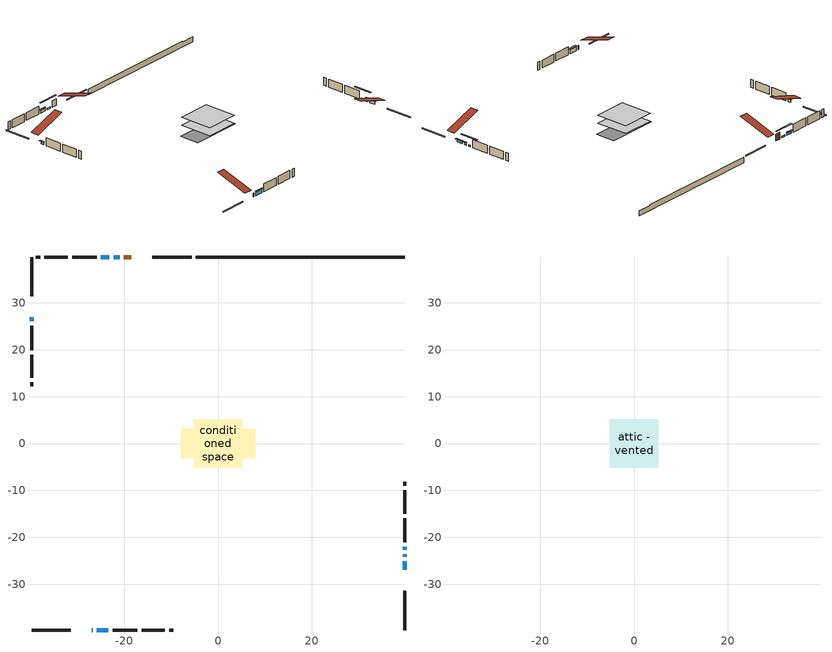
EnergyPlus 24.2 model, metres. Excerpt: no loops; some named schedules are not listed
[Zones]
conditioned space
 floor adiabatic (AdiabaticFloorConstruction): -5.12,-5.12 -5.12,5.12 5.12,5.12 5.12,-5.12 z0.45
 floor foundation (Slab1 construction): -7.97,-3.15 -7.97,3.15 7.97,3.15 7.97,-3.15 z-1.3
 wall outside (RimJoist1 construction): -5.65,39.78 -13.99,39.78 / -39.78,-39.78 -31.44,-39.78 / -39.78,39.78 -39.78,31.44 / 39.78,-39.78 39.78,-31.44 z0.45:0.75
 wall outside (AdiabaticWallConstruction 1): -18.48,39.78 -20.07,39.78 z0.45:2.48
 wall outside (AdiabaticWallConstruction): -26.95,-39.78 -26.74,-39.78 / -25.82,-39.78 -23.38,-39.78 z0.45:1.67; -21,39.78 -22.22,39.78 / 39.78,-22.66 39.78,-22.04 z0.45:0.91; 39.78,-26.95 39.78,-25.12 / -23.15,39.78 -24.98,39.78 z0.45:1.26; 39.78,-24.19 39.78,-23.58 z0.45:1.21; -39.78,26.95 -39.78,26.03 z0.45:1.27
 wall outside (Wall1 construction): -25.91,39.78 -31.11,39.78 / -22.45,-39.78 -17.25,-39.78 / -39.78,25.11 -39.78,19.9 / 39.78,-21.12 39.78,-15.91 z0.45:2.89
 wall outside (Wall2 construction): -32.04,39.78 -37.04,39.78 / -16.32,-39.78 -11.32,-39.78 / -39.78,18.97 -39.78,13.98 / 39.78,-14.98 39.78,-9.99 z0.45:2.89
 wall outside (Wall3 construction): -37.97,39.78 -38.85,39.78 / -10.39,-39.78 -9.51,-39.78 / -39.78,13.05 -39.78,12.16 / 39.78,-9.06 39.78,-8.17 z0.45:2.89
 wall foundation (FoundationWall1 construction): -4.72,39.78,-1.3 -4.72,39.78,0.45 35.33,39.78,0.45 35.33,39.78,0.26 39.78,39.78,0.26 39.78,39.78,-1.3
 window (WindowConstruction 5): -26.95,-39.78 -26.75,-39.78 z0.45:1.67
 window (WindowConstruction 7): -21,39.78 -22.22,39.78 z0.45:0.91
 window (WindowConstruction): 39.78,-26.95 39.78,-25.12 z0.45:1.26
 window (WindowConstruction 1): 39.78,-24.19 39.78,-23.58 z0.45:1.21
 window (WindowConstruction 2): -23.15,39.78 -24.98,39.78 z0.45:1.26
 window (WindowConstruction 3): -25.82,-39.78 -23.38,-39.78 z0.45:1.67
 window (WindowConstruction 4): -39.78,26.95 -39.78,26.04 z0.45:1.26
 window (WindowConstruction 6): 39.78,-22.65 39.78,-22.04 z0.45:0.91
 door (Door): -18.48,39.78 -20.07,39.78 z0.45:2.48
 ceiling adiabatic (AdiabaticFloorConstruction): 5.12,-5.12 5.12,5.12 -5.12,5.12 -5.12,-5.12 z0.45
attic - vented
 floor to conditioned space (Floor1 construction Reversed): -5.12,-5.12 -5.12,5.12 5.12,5.12 5.12,-5.12 z2.89
 roof outside (Roof1 construction): -17.55,39.78,2.89 -17.55,29.8,6.21 -14.92,29.8,6.21 -14.92,39.78,2.89; -27.88,-39.78,2.89 -27.88,-29.8,6.21 -30.51,-29.8,6.21 -30.51,-39.78,2.89; -39.78,27.88,2.89 -29.8,27.88,6.21 -29.8,30.51,6.21 -39.78,30.51,2.89; 39.78,-27.88,2.89 29.8,-27.88,6.21 29.8,-30.51,6.21 39.78,-30.51,2.89
shading: -24.86,39.78 -18.36,39.78 -18.36,40.19 -24.86,40.19 z3.55; 39.78,-24.92 39.78,-27.15 40.19,-27.15 40.19,-24.92 z1.46; 39.78,-23.38 39.78,-24.39 40.19,-24.39 40.19,-23.38 z1.41; -25.18,39.78 -22.95,39.78 -22.95,40.19 -25.18,40.19 z1.46; -23.18,-39.78 -26.02,-39.78 -26.02,-40.19 -23.18,-40.19 z1.87; -39.78,25.84 -39.78,27.15 -40.19,27.15 -40.19,25.84 z1.46; 39.78,-19.41 39.78,-25.29 40.19,-25.29 40.19,-19.41 z3.55
[Building]
Building 1: Terrain=Suburbs
[Site:Location]
Toronto City Centre_ON: Latitude {deg}=43.63; Longitude {deg}=-79.39; Time Zone {hr}=-5; Elevation {m}=77; Keep Site Location Information=Yes
[Site:GroundTemperature:Shallow]
5.01852, 3.26908, 3.12898, 3.95918, 7.29196, 10.6092, 13.4851, 15.3069, 15.4617, 13.9799, 11.1774, 7.9619
[Site:WaterMainsTemperature]
Calculation Method=Schedule; Temperature Schedule=mains temperature schedule
[Material] Roughness=Rough; Thermal Absorptance=0.9
Name | Thickness {m} | Conductivity {W/m-K} | Density {kg/m3} | Specific Heat {J/kg-K} | Solar Absorptance | Visible Absorptance
asphalt or fiberglass shingles | 0.00635 | 0.162714 | 1121.4 | 1465.45 | 0.4 | 0.4
ceiling loosefill ins | 0.0846667 | 0.0480833 | 16.02 | 1046.75 | 0.7 | 0.7
ceiling stud and cavity | 0.1397 | 0.115483 | 65.682 | 1177.47 | 0.7 | 0.7
concrete 4.0 in. | 0.1016 | 1.803125 | 2242.8 | 837.4 | 0.7 | 0.7
concrete 8.0 in. | 0.2032 | 1.803125 | 2242.8 | 837.4 | 0.7 | 0.7
door material | 0.04445 | 0.188738 | 512.64 | 1214.23 | 0.7 | 0.7
exterior vertical ins | 0.0448461 | 0.029427 | 32.04 | 1214.23 | 0.7 | 0.7
floor covering | 0.0127 | 0.0433444 | 54.468 | 1339.84 | 0.6 | 0.6
floor rigid ins; wall rigid ins | 0.512978 | 0.029427 | 32.04 | 1214.23 | 0.7 | 0.7
floor stud and cavity | 0.1397 | 1.75129 | 37.0049 | 1207.88 | 0.7 | 0.7
furniture material conditioned space 1 | 0.1524 | 0.115458 | 640.8 | 1214.23 | 0.6 | 0.6
gypsum board | 0.0127 | 0.160291 | 801 | 837.4 | 0.6 | 0.6
gypsum board 1 | 0.0127 | 0.160291 | 801 | 837.4 | 0.7 | 0.7
osb sheathing 0.5 in. | 0.0127 | 0.115458 | 512.64 | 1214.23 | 0.7 | 0.7
osb sheathing 0.75 in. | 0.01905 | 0.115458 | 512.64 | 1214.23 | 0.7 | 0.7
osb sheathing 2.0 in. | 0.0508 | 0.115458 | 512.64 | 1214.23 | 0.7 | 0.7
rim joist rigid ins | 0.051816 | 0.029427 | 32.04 | 1214.23 | 0.7 | 0.7
rim joist stud and cavity | 0.0508 | 0.268173 | 125.044 | 1163.47 | 0.6 | 0.6
wall stud and cavity | 0.1397 | 0.0828166 | 139.0536 | 1170.24 | 0.7 | 0.7
wall stud and cavity 1 | 0.1397 | 0.0959353 | 139.0536 | 1170.24 | 0.7 | 0.7
wall stud and cavity 2 | 0.1397 | 0.101978 | 139.0536 | 1170.24 | 0.7 | 0.7
wall stud and cavity 3 | 0.0889 | 0.380278 | 52.3479 | 1209.89 | 0.7 | 0.7
wall stud and cavity 4 | 0.0889 | 0.391764 | 83.0341 | 1211.67 | 0.7 | 0.7
wood siding | 0.0254 | 0.102417 | 544.68 | 1172.36 | 0.4 | 0.4
wood siding 1; wood siding 2; wood siding 3 | 0.0254 | 0.102417 | 544.68 | 1172.36 | 0.7 | 0.7
[WindowMaterial:SimpleGlazingSystem]
Name | U-Factor {W/m2-K} | Solar Heat Gain Coefficient
WindowMaterial | 2.51706 | 0.59
WindowMaterial 1 | 2.58292 | 0.56
WindowMaterial 2 | 2.3893 | 0.64
WindowMaterial 3 | 6.93965 | 0.69
WindowMaterial 4 | 3.30232 | 0.55
[Construction]
AdiabaticFloorConstruction: floor stud and cavity, floor rigid ins, osb sheathing 0.75 in., floor covering
AdiabaticWallConstruction: wood siding 2, wall rigid ins, wall stud and cavity 3, gypsum board
AdiabaticWallConstruction 1: wood siding 3, wall rigid ins, wall stud and cavity 3, gypsum board
Door: door material
Floor1 construction Reversed: gypsum board, ceiling stud and cavity, ceiling loosefill ins
FoundationWall1 construction: concrete 8.0 in., gypsum board 1
furniture construction conditioned space 1: furniture material conditioned space 1
PartitionWallConstruction: gypsum board, wall stud and cavity 4, gypsum board
RimJoist1 construction: wood siding 1, rim joist rigid ins, osb sheathing 2.0 in., rim joist stud and cavity
Roof1 construction: asphalt or fiberglass shingles
Slab1 construction: concrete 4.0 in.
Wall1 construction: wood siding, osb sheathing 0.5 in., wall stud and cavity, gypsum board
Wall2 construction: wood siding, osb sheathing 0.5 in., wall stud and cavity 1, gypsum board
Wall3 construction: wood siding, osb sheathing 0.5 in., wall stud and cavity 2, gypsum board
WindowConstruction; WindowConstruction 2; WindowConstruction 4: WindowMaterial
WindowConstruction 1: WindowMaterial 1
WindowConstruction 3: WindowMaterial 2
WindowConstruction 5: WindowMaterial 3
WindowConstruction 6; WindowConstruction 7: WindowMaterial 4
[Zone] Multiplier=1; Part of Total Floor Area=Yes
Name | Volume {m3}
attic - vented | 56.6579
conditioned space | 456
[Space]
Name | Zone | Volume {m3}
attic - vented 1 | attic - vented | 56.6579
conditioned space 1 | conditioned space | 456
[ZoneInfiltration:EffectiveLeakageArea]
infil attic - vented 1: Zone or Space=attic - vented 1; Schedule=Always On Discrete; Effective Air Leakage Area {cm2}=4418.53; Stack Coefficient=0.000231277; Wind Coefficient=1.02751e-05
[ZoneMixing]
whole house fan mix: Zone or Space=attic - vented; Schedule=Always On Continuous; Design Flow Rate Calculation Method=Flow/Zone; Design Flow Rate {m3/s}=0; Source Zone or Space=conditioned space
[SurfaceProperty:ExposedFoundationPerimeter]
Slab1: Exposed Perimeter Calculation Method=TotalExposedPerimeter; Total Exposed Perimeter {m}=44.502
[InternalMass] Zone or ZoneList=conditioned space; Space or SpaceList=conditioned space 1
Name | Construction | Surface Area {m2}
furniture mass conditioned space 1 | furniture construction conditioned space 1 | 82.1678
partition wall mass | PartitionWallConstruction | 205.42
[Lights]
interior lighting: Zone or ZoneList or Space or SpaceList=conditioned space 1; Schedule=interior lighting schedule; Design Level Calculation Method=LightingLevel; Lighting Level {W}=343.2; Return Air Fraction=0; Fraction Radiant=0.6; Fraction Visible=0.2; Fraction Replaceable=1
[People]
occupants: Zone or ZoneList or Space or SpaceList=conditioned space 1; Number of People Schedule=occupants schedule; Number of People Calculation Method=People; Number of People=3; Fraction Radiant=0.314171; Sensible Heat Fraction=0.56303; Activity Level Schedule=occupants activity schedule; Carbon Dioxide Generation Rate {m3/s-W}=0; Enable ASHRAE 55 Comfort Warnings=No; Mean Radiant Temperature Calculation Type=EnclosureAveraged
[ElectricEquipment] Zone or ZoneList or Space or SpaceList=conditioned space 1; Design Level Calculation Method=EquipmentLevel
Name | Schedule | Design Level {W} | Fraction Latent | Fraction Radiant | Fraction Lost
clothes dryer | clothes dryer schedule | 140.772 | 0.015 | 0.081 | 0.85
clothes washer | clothes washer schedule | 32.1985 | 0.03 | 0.162 | 0.7
cooking range | cooking range schedule | 215.147 | 0.08 | 0.432 | 0.2
dishwasher | dishwasher schedule | 66.8632 | 0.3 | 0.18 | 0.4
fridge | fridge schedule | 72.9452 | 0 | 0.6 | 0
mech vent bath fan 0 | mech vent bath fan 0 schedule | 50.2 | 0 | 0 | 1
mech vent house fan | mech vent house fan schedule | 0 | 0 | 0 | 1
mech vent house fan cfis | mech vent house fan cfis schedule | 0 | 0 | 0 | 0
mech vent range fan 0 | mech vent range fan 0 schedule | 57 | 0 | 0 | 1
misc plug loads | misc plug loads schedule | 494.7 | 0.045 | 0.513 | 0.1
whole house fan | Always On Discrete | 0 | 0 | 0 | 1
[OtherEquipment] Zone or ZoneList or Space or SpaceList=conditioned space 1; Design Level Calculation Method=EquipmentLevel
Name | Fuel Type | Schedule | Design Level {W} | Fraction Latent | Fraction Radiant | Fraction Lost
clothes dryer 1 | Electricity | clothes dryer schedule | 0 | 0.015 | 0.081 | 0.85
cooking range 1 | Electricity | cooking range schedule | 0 | 0.08 | 0.432 | 0.2
general water use latent | None | general water use schedule | 62.594 | 1 | 0 | 0
general water use sensible | None | general water use schedule | -61.6891 | 0 | 0.6 | 0
mech vent house fan latent load | None | Always On Discrete | 0 | 1 | 0 | 0
mech vent house fan sensible load | None | Always On Discrete | 0 | 0 | 0 | 0
water heater energy adjustment1 | NaturalGas | Always On Discrete | 0.01 | 0 | 0 | 1
[ZoneInfiltration:DesignFlowRate] Zone or ZoneList or Space or SpaceList=conditioned space 1; Schedule=Always On Discrete; Design Flow Rate Calculation Method=Flow/Zone; Design Flow Rate {m3/s}=0
infil flow; natural vent flow; whole house fan flow
[AvailabilityManager:Scheduled]
central ac and furnace airloop Availability Manager: Schedule=Always On Discrete
[Foundation:Kiva]
Foundation Kiva 1: Initial Indoor Air Temperature {C}=18; Wall Height Above Grade {m}=0.450007; Wall Depth Below Slab {m}=0.2032; Custom Block Material Name 1=exterior vertical ins; Custom Block Depth 1 {m}=1.75001; Custom Block X Position 1 {m}=0.2159; Custom Block Z Position 1 {m}=0
[Foundation:Kiva:Settings]
Soil Conductivity {W/m-K}=0.849921; Soil Density {kg/m3}=1842.3; Soil Specific Heat {J/kg-K}=418.7; Ground Solar Absorptivity=0.9; Ground Thermal Absorptivity=0.9; Ground Surface Roughness {m}=0.03; Far-Field Width {m}=40; Deep-Ground Boundary Condition=ZeroFlux; Deep-Ground Depth {m}=40; Minimum Cell Dimension {m}=0.2; Maximum Cell Growth Coefficient=3; Simulation Timestep=Timestep
[Exterior:Lights]
exterior lighting: Schedule=exterior lighting schedule; Design Level {W}=75.6
[EnergyManagementSystem:GlobalVariable]
central_ac_and_furnace_airloop_Fan_RTF
infil_program_Qfan
infil_program_Qinf
natural_vent_program_Qnv
natural_vent_program_Qwhf
[EnergyManagementSystem:Sensor]
Name | Output:Variable or Output:Meter Index Key | Output:Variable or Output:Meter
airflow_gain | infil flow | Infiltration Sensible Heat Gain Energy
airflow_gain_1 | natural vent flow | Infiltration Sensible Heat Gain Energy
airflow_gain_2 | whole house fan flow | Infiltration Sensible Heat Gain Energy
airflow_loss | infil flow | Infiltration Sensible Heat Loss Energy
airflow_loss_1 | natural vent flow | Infiltration Sensible Heat Loss Energy
airflow_loss_2 | whole house fan flow | Infiltration Sensible Heat Loss Energy
clg_load_cond |  | Cooling:EnergyTransfer:Zone:CONDITIONED SPACE
clg_sp_s; clg_sp_s_1 | cooling setpoint | Schedule Value
clothes_dryer_exhaust_0_sch_s | clothes dryer exhaust 0 schedule | Schedule Value
cool_season | cooling season schedule | Schedule Value
htg_load_cond |  | Heating:EnergyTransfer:Zone:CONDITIONED SPACE
htg_sp_s; htg_sp_s_1 | heating setpoint | Schedule Value
ig_ee_conv | clothes dryer | Electric Equipment Convective Heating Energy
ig_ee_conv_2 | cooking range | Electric Equipment Convective Heating Energy
ig_ee_conv_4 | fridge | Electric Equipment Convective Heating Energy
ig_ee_conv_5 | misc plug loads | Electric Equipment Convective Heating Energy
ig_ee_conv_6 | whole house fan | Electric Equipment Convective Heating Energy
ig_ee_rad | clothes dryer | Electric Equipment Radiant Heating Energy
ig_ee_rad_2 | cooking range | Electric Equipment Radiant Heating Energy
ig_ee_rad_4 | fridge | Electric Equipment Radiant Heating Energy
ig_ee_rad_5 | misc plug loads | Electric Equipment Radiant Heating Energy
ig_ee_rad_6 | whole house fan | Electric Equipment Radiant Heating Energy
ig_lgt_conv | interior lighting | Lights Convective Heating Energy
ig_lgt_rad | interior lighting | Lights Radiant Heating Energy
ig_lgt_vis | interior lighting | Lights Visible Radiation Heating Energy
ig_oe_conv | clothes dryer 1 | Other Equipment Convective Heating Energy
ig_oe_conv_1 | cooking range 1 | Other Equipment Convective Heating Energy
ig_oe_conv_2 | general water use latent | Other Equipment Convective Heating Energy
ig_oe_conv_3 | general water use sensible | Other Equipment Convective Heating Energy
ig_oe_conv_4 | water heater energy adjustment1 | Other Equipment Convective Heating Energy
ig_oe_rad | clothes dryer 1 | Other Equipment Radiant Heating Energy
ig_oe_rad_1 | cooking range 1 | Other Equipment Radiant Heating Energy
ig_oe_rad_2 | general water use latent | Other Equipment Radiant Heating Energy
ig_oe_rad_3 | general water use sensible | Other Equipment Radiant Heating Energy
ig_oe_rad_4 | water heater energy adjustment1 | Other Equipment Radiant Heating Energy
ig_ppl_conv | occupants | People Convective Heating Energy
ig_ppl_rad | occupants | People Radiant Heating Energy
im_conv | furniture mass conditioned space 1 | Surface Inside Face Convection Heat Gain Energy
im_conv_1 | partition wall mass | Surface Inside Face Convection Heat Gain Energy
im_ig | furniture mass conditioned space 1 | Surface Inside Face Internal Gains Radiation Heat Gain Energy
im_ig_1 | partition wall mass | Surface Inside Face Internal Gains Radiation Heat Gain Energy
im_lgt | furniture mass conditioned space 1 | Surface Inside Face Lights Radiation Heat Gain Energy
im_lgt_1 | partition wall mass | Surface Inside Face Lights Radiation Heat Gain Energy
im_sol | furniture mass conditioned space 1 | Surface Inside Face Solar Radiation Heat Gain Energy
im_sol_1 | partition wall mass | Surface Inside Face Solar Radiation Heat Gain Energy
im_surf | furniture mass conditioned space 1 | Surface Inside Face Net Surface Thermal Radiation Heat Gain Energy
im_surf_1 | partition wall mass | Surface Inside Face Net Surface Thermal Radiation Heat Gain Energy
mech_vent_bath_fan_0_sch_s | mech vent bath fan 0 schedule | Schedule Value
mech_vent_range_fan_0_sch_s | mech vent range fan 0 schedule | Schedule Value
mv_conv | mech vent bath fan 0 | Electric Equipment Convective Heating Energy
mv_conv_1 | mech vent house fan | Electric Equipment Convective Heating Energy
mv_conv_2 | mech vent house fan cfis | Electric Equipment Convective Heating Energy
mv_conv_3 | mech vent range fan 0 | Electric Equipment Convective Heating Energy
mv_conv_4 | mech vent house fan latent load | Other Equipment Convective Heating Energy
mv_conv_5 | mech vent house fan sensible load | Other Equipment Convective Heating Energy
mv_rad | mech vent bath fan 0 | Electric Equipment Radiant Heating Energy
mv_rad_1 | mech vent house fan | Electric Equipment Radiant Heating Energy
mv_rad_2 | mech vent house fan cfis | Electric Equipment Radiant Heating Energy
mv_rad_3 | mech vent range fan 0 | Electric Equipment Radiant Heating Energy
mv_rad_4 | mech vent house fan latent load | Other Equipment Radiant Heating Energy
mv_rad_5 | mech vent house fan sensible load | Other Equipment Radiant Heating Energy
natural_vent_s | natural vent schedule | Schedule Value
out_pb_s |  | Site Outdoor Air Barometric Pressure
out_wt_s |  | Site Outdoor Air Humidity Ratio
site_vw_s |  | Site Wind Speed
ss_back_out | Window1 | Surface Window Shortwave from Zone Back Out Window Heat Transfer Rate
ss_back_out_1 | Window10 | Surface Window Shortwave from Zone Back Out Window Heat Transfer Rate
ss_back_out_2 | Window2 | Surface Window Shortwave from Zone Back Out Window Heat Transfer Rate
ss_back_out_3 | Window4 | Surface Window Shortwave from Zone Back Out Window Heat Transfer Rate
ss_back_out_4 | Window5 | Surface Window Shortwave from Zone Back Out Window Heat Transfer Rate
ss_back_out_5 | Window7 | Surface Window Shortwave from Zone Back Out Window Heat Transfer Rate
ss_back_out_6 | Window8 | Surface Window Shortwave from Zone Back Out Window Heat Transfer Rate
ss_back_out_7 | Window9 | Surface Window Shortwave from Zone Back Out Window Heat Transfer Rate
ss_conv | Door1 | Surface Inside Face Convection Heat Gain Energy
ss_conv_1 | Window1 | Surface Inside Face Convection Heat Gain Energy
ss_conv_2 | Window10 | Surface Inside Face Convection Heat Gain Energy
ss_conv_3 | Window2 | Surface Inside Face Convection Heat Gain Energy
ss_conv_4 | Window4 | Surface Inside Face Convection Heat Gain Energy
ss_conv_5 | Window5 | Surface Inside Face Convection Heat Gain Energy
ss_conv_6 | Window7 | Surface Inside Face Convection Heat Gain Energy
ss_conv_7 | Window8 | Surface Inside Face Convection Heat Gain Energy
ss_conv_8 | Window9 | Surface Inside Face Convection Heat Gain Energy
ss_ig | Door1 | Surface Inside Face Internal Gains Radiation Heat Gain Energy
ss_ig_1 | Window1 | Surface Inside Face Internal Gains Radiation Heat Gain Energy
ss_ig_2 | Window10 | Surface Inside Face Internal Gains Radiation Heat Gain Energy
ss_ig_3 | Window2 | Surface Inside Face Internal Gains Radiation Heat Gain Energy
ss_ig_4 | Window4 | Surface Inside Face Internal Gains Radiation Heat Gain Energy
ss_ig_5 | Window5 | Surface Inside Face Internal Gains Radiation Heat Gain Energy
ss_ig_6 | Window7 | Surface Inside Face Internal Gains Radiation Heat Gain Energy
ss_ig_7 | Window8 | Surface Inside Face Internal Gains Radiation Heat Gain Energy
ss_ig_8 | Window9 | Surface Inside Face Internal Gains Radiation Heat Gain Energy
ss_lgt | Door1 | Surface Inside Face Lights Radiation Heat Gain Energy
ss_sol | Door1 | Surface Inside Face Solar Radiation Heat Gain Energy
ss_surf | Door1 | Surface Inside Face Net Surface Thermal Radiation Heat Gain Energy
ss_surf_1 | Window1 | Surface Inside Face Net Surface Thermal Radiation Heat Gain Energy
ss_surf_2 | Window10 | Surface Inside Face Net Surface Thermal Radiation Heat Gain Energy
ss_surf_3 | Window2 | Surface Inside Face Net Surface Thermal Radiation Heat Gain Energy
ss_surf_4 | Window4 | Surface Inside Face Net Surface Thermal Radiation Heat Gain Energy
ss_surf_5 | Window5 | Surface Inside Face Net Surface Thermal Radiation Heat Gain Energy
ss_surf_6 | Window7 | Surface Inside Face Net Surface Thermal Radiation Heat Gain Energy
ss_surf_7 | Window8 | Surface Inside Face Net Surface Thermal Radiation Heat Gain Energy
ss_surf_8 | Window9 | Surface Inside Face Net Surface Thermal Radiation Heat Gain Energy
ss_trans_in | Window1 | Surface Window Transmitted Solar Radiation Rate
ss_trans_in_1 | Window10 | Surface Window Transmitted Solar Radiation Rate
ss_trans_in_2 | Window2 | Surface Window Transmitted Solar Radiation Rate
ss_trans_in_3 | Window4 | Surface Window Transmitted Solar Radiation Rate
ss_trans_in_4 | Window5 | Surface Window Transmitted Solar Radiation Rate
ss_trans_in_5 | Window7 | Surface Window Transmitted Solar Radiation Rate
ss_trans_in_6 | Window8 | Surface Window Transmitted Solar Radiation Rate
ss_trans_in_7 | Window9 | Surface Window Transmitted Solar Radiation Rate
ss_trans_out | Window1 | Surface Inside Face Initial Transmitted Diffuse Transmitted Out Window Solar Radiation Rate
ss_trans_out_1 | Window10 | Surface Inside Face Initial Transmitted Diffuse Transmitted Out Window Solar Radiation Rate
ss_trans_out_2 | Window2 | Surface Inside Face Initial Transmitted Diffuse Transmitted Out Window Solar Radiation Rate
ss_trans_out_3 | Window4 | Surface Inside Face Initial Transmitted Diffuse Transmitted Out Window Solar Radiation Rate
ss_trans_out_4 | Window5 | Surface Inside Face Initial Transmitted Diffuse Transmitted Out Window Solar Radiation Rate
ss_trans_out_5 | Window7 | Surface Inside Face Initial Transmitted Diffuse Transmitted Out Window Solar Radiation Rate
ss_trans_out_6 | Window8 | Surface Inside Face Initial Transmitted Diffuse Transmitted Out Window Solar Radiation Rate
ss_trans_out_7 | Window9 | Surface Inside Face Initial Transmitted Diffuse Transmitted Out Window Solar Radiation Rate
s_conv | Floor1 | Surface Inside Face Convection Heat Gain Energy
s_conv_1 | FoundationWall1 | Surface Inside Face Convection Heat Gain Energy
s_conv_10 | Wall1:180 | Surface Inside Face Convection Heat Gain Energy
s_conv_11 | Wall1:270 | Surface Inside Face Convection Heat Gain Energy
s_conv_12 | Wall1:90 | Surface Inside Face Convection Heat Gain Energy
s_conv_13 | Wall2:0 | Surface Inside Face Convection Heat Gain Energy
s_conv_14 | Wall2:180 | Surface Inside Face Convection Heat Gain Energy
s_conv_15 | Wall2:270 | Surface Inside Face Convection Heat Gain Energy
s_conv_16 | Wall2:90 | Surface Inside Face Convection Heat Gain Energy
s_conv_17 | Wall3:0 | Surface Inside Face Convection Heat Gain Energy
s_conv_18 | Wall3:180 | Surface Inside Face Convection Heat Gain Energy
s_conv_19 | Wall3:270 | Surface Inside Face Convection Heat Gain Energy
s_conv_2 | inferred conditioned ceiling | Surface Inside Face Convection Heat Gain Energy
s_conv_20 | Wall3:90 | Surface Inside Face Convection Heat Gain Energy
s_conv_3 | inferred conditioned floor | Surface Inside Face Convection Heat Gain Energy
s_conv_4 | RimJoist1:0 | Surface Inside Face Convection Heat Gain Energy
s_conv_5 | RimJoist1:180 | Surface Inside Face Convection Heat Gain Energy
s_conv_6 | RimJoist1:270 | Surface Inside Face Convection Heat Gain Energy
s_conv_7 | RimJoist1:90 | Surface Inside Face Convection Heat Gain Energy
s_conv_8 | Slab1 | Surface Inside Face Convection Heat Gain Energy
s_conv_9 | Wall1:0 | Surface Inside Face Convection Heat Gain Energy
s_ig | Floor1 | Surface Inside Face Internal Gains Radiation Heat Gain Energy
s_ig_1 | FoundationWall1 | Surface Inside Face Internal Gains Radiation Heat Gain Energy
s_ig_10 | Wall1:180 | Surface Inside Face Internal Gains Radiation Heat Gain Energy
s_ig_11 | Wall1:270 | Surface Inside Face Internal Gains Radiation Heat Gain Energy
s_ig_12 | Wall1:90 | Surface Inside Face Internal Gains Radiation Heat Gain Energy
s_ig_13 | Wall2:0 | Surface Inside Face Internal Gains Radiation Heat Gain Energy
s_ig_14 | Wall2:180 | Surface Inside Face Internal Gains Radiation Heat Gain Energy
s_ig_15 | Wall2:270 | Surface Inside Face Internal Gains Radiation Heat Gain Energy
s_ig_16 | Wall2:90 | Surface Inside Face Internal Gains Radiation Heat Gain Energy
s_ig_17 | Wall3:0 | Surface Inside Face Internal Gains Radiation Heat Gain Energy
s_ig_18 | Wall3:180 | Surface Inside Face Internal Gains Radiation Heat Gain Energy
s_ig_19 | Wall3:270 | Surface Inside Face Internal Gains Radiation Heat Gain Energy
s_ig_2 | inferred conditioned ceiling | Surface Inside Face Internal Gains Radiation Heat Gain Energy
s_ig_20 | Wall3:90 | Surface Inside Face Internal Gains Radiation Heat Gain Energy
s_ig_3 | inferred conditioned floor | Surface Inside Face Internal Gains Radiation Heat Gain Energy
s_ig_4 | RimJoist1:0 | Surface Inside Face Internal Gains Radiation Heat Gain Energy
s_ig_5 | RimJoist1:180 | Surface Inside Face Internal Gains Radiation Heat Gain Energy
s_ig_6 | RimJoist1:270 | Surface Inside Face Internal Gains Radiation Heat Gain Energy
s_ig_7 | RimJoist1:90 | Surface Inside Face Internal Gains Radiation Heat Gain Energy
s_ig_8 | Slab1 | Surface Inside Face Internal Gains Radiation Heat Gain Energy
s_ig_9 | Wall1:0 | Surface Inside Face Internal Gains Radiation Heat Gain Energy
s_lgt | Floor1 | Surface Inside Face Lights Radiation Heat Gain Energy
s_lgt_1 | FoundationWall1 | Surface Inside Face Lights Radiation Heat Gain Energy
s_lgt_10 | Wall1:180 | Surface Inside Face Lights Radiation Heat Gain Energy
s_lgt_11 | Wall1:270 | Surface Inside Face Lights Radiation Heat Gain Energy
s_lgt_12 | Wall1:90 | Surface Inside Face Lights Radiation Heat Gain Energy
